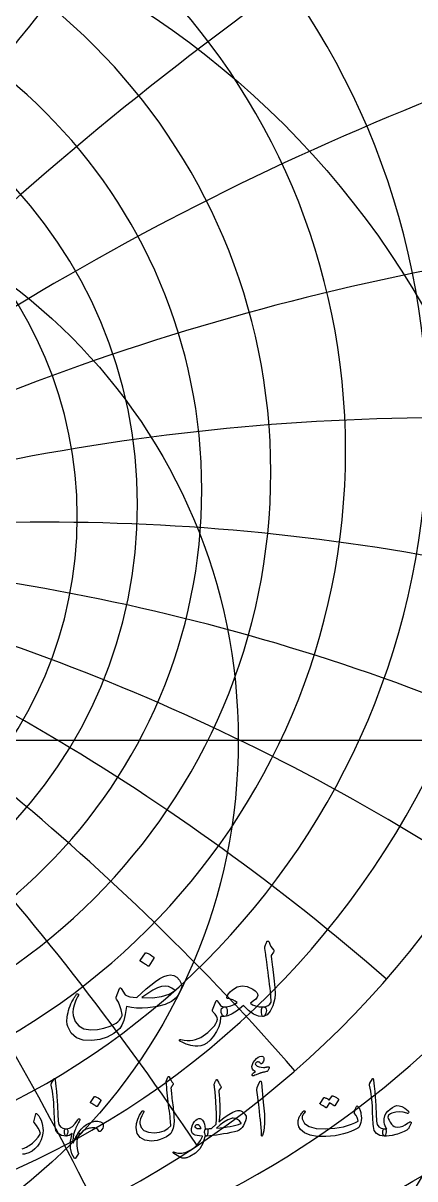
# Model space of a CAD drawing. Header units: millimetres. Extents: x -68 to 68, y -68 to 70.
# Drawn here: x 17.9 to 37.6, y -22.1 to 36.1 of the extents above; entities that cross this region are included whole.
import ezdxf

# ---------------------------------------------------------------- set-up
doc = ezdxf.new("R2010")
doc.units = ezdxf.units.MM
for name, color, linetype in [('ENGRAVE', 7, 'Continuous'), ('ENGRAVE_FINE', 8, 'Continuous'), ('TEXT', 5, 'Continuous')]:
    doc.layers.add(name, color=color, linetype=linetype)

msp = doc.modelspace()

# ---------------------------------------------------------------- linework, layer by layer
at = {"layer": 'ENGRAVE'}
msp.add_lwpolyline([(0, 0), (67, 0)], dxfattribs=at)
for radius in [67, 43.8575, 28.7086]:
    msp.add_circle((0, 0), radius, dxfattribs=at)
for centre, radius, start, end in [((0, 19.5266), 48.008, 270, 74.078377), ((0, 17.5218), 42.8429, 270, 90), ((0, 15.9065), 38.253, 270, 90), ((5.4433, 20.3146), 48.6394, 269.138469, 40.245154), ((0, 14.591), 34.1176, 270, 90), ((0, 13.5111), 30.3464, 270, 90), ((0, 12.6196), 26.8698, 270, 90), ((0, 11.8818), 23.6333, 270, 90), ((0, 11.2711), 20.5933, 270, 90), ((12.0756, 20.9155), 50.0675, 260.45783, 5.343178), ((0, -98.5055), 107.8277, 66, 90), ((0, -98.5055), 107.8277, 66, 90), ((21.3597, 21.3597), 53.2536, 249.644118, 328.308129)]:
    msp.add_arc(centre, radius, start, end, dxfattribs=at)
at = {"layer": 'ENGRAVE_FINE'}
for centre, radius, start, end in [((296.2543, -98.5055), 315.2672, 149.618595, 160), ((296.2543, -98.5055), 315.2672, 149.618595, 160), ((186.7631, -98.5055), 215.6555, 135.157367, 150), ((186.7631, -98.5055), 215.6555, 135.157367, 150), ((128.5041, -98.5055), 167.7502, 121.46179, 140), ((128.5041, -98.5055), 167.7502, 121.46179, 140), ((90.4782, -98.5055), 140.7591, 108.639463, 130), ((90.4782, -98.5055), 140.7591, 108.639463, 130), ((62.2544, -98.5055), 124.5087, 96.723156, 120), ((62.2544, -98.5055), 124.5087, 96.723156, 120), ((39.2461, -98.5055), 114.7479, 85.688772, 110), ((39.2461, -98.5055), 114.7479, 85.688772, 110), ((19.0129, -98.5055), 109.4912, 75.475, 100), ((19.0129, -98.5055), 109.4912, 75.475, 100), ((-128.5041, -98.5055), 167.7502, 26.597292, 40), ((-90.4782, -98.5055), 140.7591, 33.695116, 50), ((-62.2544, -98.5055), 124.5087, 41.105625, 60), ((-39.2461, -98.5055), 114.7479, 48.904494, 70), ((-19.0129, -98.5055), 109.4912, 57.173494, 80), ((-19.0129, -98.5055), 109.4912, 57.173494, 80), ((-39.2461, -98.5055), 114.7479, 48.904494, 70), ((-62.2544, -98.5055), 124.5087, 41.105625, 60), ((-90.4782, -98.5055), 140.7591, 33.695116, 50), ((-128.5041, -98.5055), 167.7502, 26.597292, 40)]:
    msp.add_arc(centre, radius, start, end, dxfattribs=at)
at = {"layer": 'TEXT'}
for points in [[(30.0486, -10.396), (30.0846, -10.3092), (30.1125, -10.2403), (30.1325, -10.1894), (30.1444, -10.1565), (30.1537, -10.1355), (30.1657, -10.1205), (30.1804, -10.1116), (30.1977, -10.1086), (30.2173, -10.1119), (30.2336, -10.1219), (30.2466, -10.1385), (30.2562, -10.1618), (30.3005, -10.2759), (30.3533, -10.3787), (30.4149, -10.4702), (30.4851, -10.5503), (30.5047, -10.576), (30.5104, -10.6049), (30.502, -10.6372), (30.4798, -10.6728), (30.3627, -10.8378), (30.3706, -10.9116), (30.3786, -10.9841), (30.3866, -11.0553), (30.3946, -11.1252), (30.4026, -11.1937), (30.4106, -11.2609), (30.4185, -11.3268), (30.4265, -11.3913), (30.5001, -11.9888), (30.545, -12.4558), (30.5613, -12.7925), (30.549, -12.9987), (30.4485, -13.373), (30.3174, -13.6494), (30.1557, -13.8281), (29.9635, -13.9089), (29.9581, -13.9089), (29.9528, -13.9089), (29.9475, -13.9089), (29.9422, -13.9089), (29.9106, -13.879), (29.8903, -13.8104), (29.8813, -13.7033), (29.8836, -13.5576), (29.8886, -13.5037), (29.9036, -13.4645), (29.9285, -13.4398), (29.9635, -13.4299), (30.0985, -13.4029), (30.211, -13.354), (30.3008, -13.2832), (30.368, -13.1903), (30.3635, -13.0789), (30.3553, -12.9522), (30.3435, -12.8101), (30.3281, -12.6528), (30.3093, -12.4808), (30.2875, -12.2948), (30.2627, -12.0949), (30.2349, -11.881), (30.2093, -11.6707), (30.1857, -11.4818), (30.1641, -11.3141), (30.1444, -11.1678), (30.1275, -11.0427), (30.1138, -10.9389), (30.1035, -10.8564), (30.0965, -10.7952), (30.0433, -10.4918), (30.0416, -10.4619), (30.042, -10.4359), (30.0443, -10.414), (30.0486, -10.396)], [(24.0235, -10.71), (24.0301, -10.7034), (24.0394, -10.6994), (24.0514, -10.698), (24.066, -10.6994), (24.1695, -10.7413), (24.267, -10.7925), (24.3585, -10.8531), (24.444, -10.9229), (24.4523, -10.9336), (24.4559, -10.9442), (24.4549, -10.9549), (24.4493, -10.9655), (24.1991, -11.37), (24.1898, -11.3797), (24.1778, -11.382), (24.1632, -11.377), (24.1459, -11.3647), (24.1309, -11.3541), (24.1073, -11.3381), (24.075, -11.3168), (24.0341, -11.2902), (23.9839, -11.2582), (23.9237, -11.221), (23.8535, -11.1784), (23.7733, -11.1305), (23.7627, -11.1225), (23.7573, -11.1145), (23.7573, -11.1066), (23.7627, -11.0986)], [(25.269, -11.8171), (25.4546, -11.8444), (25.6123, -11.9316), (25.742, -12.0786), (25.8438, -12.2855), (25.8551, -12.3647), (25.8465, -12.4532), (25.8178, -12.551), (25.7693, -12.6581), (25.7134, -12.7612), (25.6628, -12.847), (25.6176, -12.9156), (25.5777, -12.9668), (25.3448, -13.1584), (25.0294, -13.3074), (24.6316, -13.4139), (24.1512, -13.4778), (23.8621, -13.4917), (23.5857, -13.4857), (23.3219, -13.4598), (23.0707, -13.4139), (23.0115, -13.8041), (22.935, -14.1178), (22.8412, -14.355), (22.7301, -14.5157), (22.4387, -14.7635), (22.1073, -14.9481), (21.7361, -15.0695), (21.3249, -15.1278), (20.8921, -15.1075), (20.5465, -14.9827), (20.288, -14.7535), (20.1167, -14.4199), (20.1021, -14.3681), (20.0901, -14.3141), (20.0808, -14.2577), (20.0741, -14.199), (20.0708, -14.1383), (20.0715, -14.0759), (20.0761, -14.0119), (20.0848, -13.9461), (20.1034, -13.8299), (20.1273, -13.7153), (20.1566, -13.6023), (20.1912, -13.4911), (20.2308, -13.3818), (20.275, -13.2748), (20.3239, -13.1702), (20.3775, -13.0679), (20.4013, -13.0263), (20.4247, -12.9868), (20.4479, -12.9492), (20.4706, -12.9136), (20.4928, -12.88), (20.5139, -12.8484), (20.534, -12.8188), (20.5531, -12.7911), (20.5668, -12.7755), (20.5811, -12.7659), (20.5961, -12.7622), (20.6117, -12.7645), (20.6283, -12.7709), (20.641, -12.7792), (20.6496, -12.7895), (20.6543, -12.8018), (20.6556, -12.8158), (20.6543, -12.8311), (20.6503, -12.8477), (20.6436, -12.8657), (20.6047, -12.9245), (20.5678, -12.9894), (20.5329, -13.0603), (20.4999, -13.1371), (20.4307, -13.3337), (20.3881, -13.519), (20.3722, -13.693), (20.3828, -13.8557), (20.4823, -14.1647), (20.6636, -14.3893), (20.9267, -14.5293), (21.2717, -14.5849), (21.605, -14.5692), (21.929, -14.5064), (22.2437, -14.3962), (22.5491, -14.2389), (22.6413, -14.1734), (22.7208, -14.0939), (22.7876, -14.0004), (22.8419, -13.8929), (22.8482, -13.878), (22.8512, -13.8597), (22.8508, -13.838), (22.8472, -13.8131), (22.8003, -13.5749), (22.7394, -13.366), (22.6645, -13.1864), (22.5757, -13.036), (22.5581, -13.0084), (22.5478, -12.9841), (22.5448, -12.9631), (22.5491, -12.9455), (22.7141, -12.5091), (22.7377, -12.4761), (22.7607, -12.4625), (22.783, -12.4681), (22.8046, -12.4931), (23.0015, -12.8284), (23.107, -12.8783), (23.2424, -12.9162), (23.4077, -12.9422), (23.603, -12.9561), (23.8348, -12.7303), (24.0674, -12.521), (24.3006, -12.3284), (24.5344, -12.1524), (24.758, -12.0057), (24.9549, -11.9009), (25.1252, -11.8381), (25.269, -11.8171)], [(25.5298, -12.6049), (25.3664, -12.4804), (25.1958, -12.4053), (25.0178, -12.3793), (24.8325, -12.4026), (24.6316, -12.4735), (24.4014, -12.5902), (24.1419, -12.7529), (23.8531, -12.9615), (24.3791, -12.9631), (24.8338, -12.9043), (25.2174, -12.7848), (25.5298, -12.6049)], [(29.9635, -13.4299), (30.0413, -13.4415), (30.0939, -13.4764), (30.1211, -13.5346), (30.1231, -13.6161), (30.0972, -13.7422), (30.0619, -13.833), (30.0174, -13.8886), (29.9635, -13.9089), (29.7183, -13.8866), (29.4725, -13.7878), (29.226, -13.6125), (28.9788, -13.3607), (28.6671, -13.6025), (28.4026, -13.7745), (28.1854, -13.8766), (28.0154, -13.9089), (27.9592, -13.8963), (27.9129, -13.8583), (27.8767, -13.7951), (27.8504, -13.7066), (27.8428, -13.5895), (27.8677, -13.5044), (27.9253, -13.4511), (28.0154, -13.4299), (28.0974, -13.4219), (28.1784, -13.4086), (28.2584, -13.3899), (28.3374, -13.366), (28.4154, -13.3364), (28.4924, -13.3008), (28.5685, -13.2592), (28.6435, -13.2116), (28.5513, -13.1365), (28.4399, -13.0759), (28.3091, -13.03), (28.1591, -12.9987), (28.1455, -12.9931), (28.1365, -12.9814), (28.1322, -12.9638), (28.1325, -12.9402), (28.1578, -12.8587), (28.2123, -12.7685), (28.2962, -12.6697), (28.4093, -12.5623), (28.6451, -12.4209), (28.895, -12.3693), (29.1588, -12.4076), (29.4365, -12.5357), (29.5543, -12.6175), (29.6361, -12.698), (29.682, -12.7772), (29.692, -12.855), (29.6627, -12.9389), (29.5909, -13.0307), (29.4765, -13.1305), (29.3194, -13.2382), (29.4315, -13.3221), (29.5762, -13.382), (29.7536, -13.4179), (29.9635, -13.4299)], [(27.414, -13.5789), (27.579, -13.1531), (27.5972, -13.1192), (27.6149, -13.1025), (27.6318, -13.1032), (27.6481, -13.1211), (27.6927, -13.1957), (27.736, -13.2595), (27.7779, -13.3128), (27.8185, -13.3553), (27.863, -13.3879), (27.9116, -13.4112), (27.9642, -13.4252), (28.0207, -13.4299), (28.0766, -13.4445), (28.1165, -13.4884), (28.1405, -13.5616), (28.1485, -13.6641), (28.1405, -13.7672), (28.1165, -13.8424), (28.0766, -13.8896), (28.0207, -13.9089), (27.9778, -13.9109), (27.9342, -13.9116), (27.89, -13.9109), (27.8451, -13.9089), (27.8374, -13.9109), (27.8304, -13.9169), (27.8241, -13.9269), (27.8185, -13.9408), (27.7899, -14.1927), (27.72, -14.4372), (27.6089, -14.6743), (27.4565, -14.9042), (27.2865, -15.1041), (27.1225, -15.2515), (26.9645, -15.3463), (26.8125, -15.3886), (26.6695, -15.3995), (26.5384, -15.4005), (26.4193, -15.3916), (26.3122, -15.3726), (26.2598, -15.358), (26.2037, -15.3407), (26.144, -15.3207), (26.0806, -15.2981), (26.0139, -15.2721), (25.9443, -15.2422), (25.8716, -15.2083), (25.7959, -15.1703), (25.7769, -15.1617), (25.7626, -15.1517), (25.753, -15.1404), (25.748, -15.1278), (25.7447, -15.1108), (25.7453, -15.0972), (25.75, -15.0868), (25.7586, -15.0799), (25.7699, -15.0735), (25.7826, -15.0705), (25.7966, -15.0709), (25.8119, -15.0745), (25.9795, -15.1085), (26.1365, -15.1251), (26.2829, -15.1244), (26.4186, -15.1065), (26.5529, -15.071), (26.6841, -15.0233), (26.8123, -14.9633), (26.9376, -14.8909), (27.0602, -14.8066), (27.1804, -14.7106), (27.2984, -14.603), (27.414, -14.4837), (27.5008, -14.375), (27.5696, -14.2668), (27.6205, -14.1594), (27.6535, -14.0526), (27.6438, -13.9781), (27.6042, -13.8929), (27.5347, -13.7971), (27.4352, -13.6907), (27.4179, -13.6677), (27.4086, -13.6414), (27.4073, -13.6118), (27.414, -13.5789)], [(30.1298, -16.6899), (30.0778, -16.6997), (30.0295, -16.7089), (29.985, -16.7176), (29.9442, -16.7259), (29.9074, -16.7339), (29.8748, -16.7418), (29.8465, -16.7498), (29.8224, -16.7578), (29.798, -16.7669), (29.7685, -16.7783), (29.7341, -16.7919), (29.6947, -16.8077), (29.6503, -16.826), (29.6009, -16.8471), (29.5465, -16.8709), (29.4871, -16.8975), (29.4629, -16.9055), (29.4422, -16.9055), (29.425, -16.8975), (29.4112, -16.8816), (29.403, -16.8424), (29.4262, -16.7967), (29.4809, -16.7446), (29.5669, -16.6859), (29.5011, -16.6485), (29.4512, -16.6081), (29.4172, -16.5647), (29.3993, -16.5183), (29.3958, -16.4307), (29.4172, -16.3357), (29.4636, -16.2331), (29.535, -16.1231), (29.6201, -16.0245), (29.7077, -15.9564), (29.7977, -15.9187), (29.8903, -15.9115), (29.9419, -15.9245), (29.9771, -15.9514), (29.9958, -15.9923), (29.9981, -16.0472), (29.9891, -16.1066), (29.9741, -16.161), (29.9532, -16.2104), (29.9262, -16.2548), (29.8993, -16.286), (29.8743, -16.2997), (29.8514, -16.296), (29.8304, -16.2748), (29.8065, -16.2431), (29.7785, -16.2199), (29.7466, -16.2052), (29.7106, -16.1989), (29.673, -16.1989), (29.6398, -16.2069), (29.6111, -16.2229), (29.5869, -16.2468), (29.5692, -16.2758), (29.5639, -16.3027), (29.5712, -16.3277), (29.5909, -16.3506), (29.6647, -16.4053), (29.7546, -16.4454), (29.8603, -16.4711), (29.9821, -16.4824), (29.9927, -16.482), (30.0046, -16.4809), (30.0176, -16.479), (30.032, -16.4764), (30.0476, -16.4733), (30.0644, -16.4699), (30.0825, -16.4663), (30.1019, -16.4624), (30.1228, -16.4585), (30.1418, -16.4549), (30.1587, -16.4515), (30.1737, -16.4484), (30.1869, -16.4458), (30.1987, -16.4439), (30.2089, -16.4428), (30.2176, -16.4424), (30.2341, -16.4442), (30.2476, -16.4494), (30.258, -16.4582), (30.2655, -16.4704), (30.2703, -16.4821), (30.2725, -16.4933), (30.2723, -16.5041), (30.2695, -16.5143), (30.2308, -16.5866), (30.1947, -16.64), (30.161, -16.6745), (30.1298, -16.6899)], [(19.4234, -17.0572), (19.4312, -17.0452), (19.4384, -17.0372), (19.4451, -17.0332), (19.4514, -17.0332), (19.4609, -17.0385), (19.4693, -17.0542), (19.4768, -17.0804), (19.4833, -17.1171), (19.5162, -17.4152), (19.5432, -17.6909), (19.5641, -17.9442), (19.5791, -18.1749), (19.5887, -18.3723), (19.5976, -18.5492), (19.6057, -18.7056), (19.613, -18.8416), (19.6194, -18.9571), (19.6245, -19.0522), (19.6284, -19.1268), (19.631, -19.1809), (19.6664, -19.3431), (19.7448, -19.4623), (19.866, -19.5387), (20.0302, -19.5721), (20.0759, -19.5841), (20.1051, -19.612), (20.1178, -19.6559), (20.114, -19.7158), (20.0953, -19.8101), (20.0751, -19.8775), (20.0534, -19.9179), (20.0302, -19.9314), (19.7992, -19.901), (19.629, -19.8096), (19.5197, -19.6574), (19.4713, -19.4444), (19.4637, -19.3425), (19.4569, -19.2403), (19.4507, -19.1379), (19.4454, -19.0352), (19.4405, -18.9323), (19.4359, -18.8291), (19.4315, -18.7257), (19.4274, -18.622), (19.4199, -18.4243), (19.4095, -18.2463), (19.396, -18.088), (19.3795, -17.9494), (19.3601, -17.8163), (19.3376, -17.6745), (19.3122, -17.5239), (19.2837, -17.3646), (19.28, -17.3359), (19.2807, -17.3097), (19.286, -17.286), (19.2957, -17.2648)], [(25.1638, -16.9614), (25.1708, -16.9492), (25.1798, -16.9404), (25.1908, -16.9352), (25.2037, -16.9334), (25.2167, -16.9357), (25.2277, -16.9424), (25.2367, -16.9537), (25.2437, -16.9694), (25.2808, -17.0609), (25.3205, -17.14), (25.3627, -17.2066), (25.4073, -17.2608), (25.4206, -17.2802), (25.4243, -17.3027), (25.4186, -17.3282), (25.4033, -17.3566), (25.3936, -17.3703), (25.3844, -17.3835), (25.3757, -17.3963), (25.3674, -17.4085), (25.3597, -17.42), (25.3524, -17.4304), (25.3457, -17.4399), (25.3395, -17.4484), (25.329, -17.4639), (25.3215, -17.4823), (25.317, -17.5038), (25.3155, -17.5282), (25.3203, -17.5972), (25.3265, -17.6725), (25.3342, -17.7539), (25.3435, -17.8416), (25.3539, -17.9355), (25.3654, -18.0357), (25.3779, -18.1421), (25.3914, -18.2548), (25.4065, -18.3672), (25.4198, -18.4728), (25.4314, -18.5718), (25.4413, -18.664), (25.4496, -18.7497), (25.4567, -18.8291), (25.4626, -18.9023), (25.4672, -18.9693), (25.4725, -19.1677), (25.4562, -19.3556), (25.4186, -19.5329), (25.3594, -19.6999), (25.3018, -19.7979), (25.2127, -19.8885), (25.0922, -19.9716), (24.9403, -20.0472), (24.7756, -20.1098), (24.6209, -20.1539), (24.4762, -20.1796), (24.3415, -20.1869), (24.0042, -20.1405), (23.7627, -20.0132), (23.617, -19.8051), (23.5671, -19.5162), (23.5845, -19.3009), (23.6409, -19.0901), (23.7362, -18.8838), (23.8704, -18.6819), (23.8807, -18.6702), (23.8914, -18.663), (23.9026, -18.6602), (23.9144, -18.662), (23.9268, -18.6667), (23.9363, -18.6729), (23.9428, -18.6807), (23.9463, -18.6899), (23.9488, -18.7036), (23.9483, -18.7168), (23.9448, -18.7296), (23.9383, -18.7418), (23.8467, -18.9202), (23.7836, -19.0721), (23.7489, -19.1976), (23.7427, -19.2967), (23.8093, -19.51), (23.9533, -19.6589), (24.1746, -19.7435), (24.4732, -19.7637), (24.7424, -19.7345), (24.9712, -19.6669), (25.1596, -19.5609), (25.3075, -19.4164), (25.3044, -19.3467), (25.2991, -19.2652), (25.2914, -19.1721), (25.2816, -19.0671), (25.2692, -18.9502), (25.2541, -18.8211), (25.2363, -18.6798), (25.2157, -18.5262), (25.1963, -18.3678), (25.1778, -18.2119), (25.1603, -18.0584), (25.1439, -17.9075), (25.1287, -17.759), (25.1149, -17.6131), (25.1027, -17.4696), (25.092, -17.3286), (25.076, -17.1929), (25.0768, -17.1775), (25.079, -17.163), (25.0827, -17.1495), (25.088, -17.137)], [(27.5989, -17.1051), (27.6084, -17.0949), (27.6169, -17.0881), (27.6244, -17.0849), (27.6308, -17.0851), (27.6386, -17.0886), (27.6458, -17.0951), (27.6526, -17.1046), (27.6588, -17.1171), (27.6841, -17.171), (27.7082, -17.2209), (27.731, -17.2668), (27.7526, -17.3087), (27.7732, -17.3461), (27.793, -17.3785), (27.8121, -17.406), (27.8304, -17.4284), (27.8439, -17.4469), (27.8484, -17.4664), (27.8439, -17.4868), (27.8304, -17.5083), (27.7506, -17.6081), (27.7404, -17.6253), (27.7336, -17.645), (27.7304, -17.6672), (27.7306, -17.6919), (27.7436, -17.8803), (27.7546, -18.0462), (27.7636, -18.1897), (27.7706, -18.3107), (27.7758, -18.4095), (27.7795, -18.4863), (27.7818, -18.5412), (27.7825, -18.5741), (27.7817, -18.6714), (27.779, -18.7638), (27.7747, -18.8511), (27.7686, -18.9334), (27.761, -19.0108), (27.7521, -19.0831), (27.742, -19.1505), (27.7306, -19.2128), (28.0018, -19.0053), (28.2366, -18.8456), (28.435, -18.7338), (28.5969, -18.6699), (28.669, -18.653), (28.7336, -18.646), (28.7908, -18.649), (28.8404, -18.662), (28.9105, -18.6984), (28.9771, -18.7558), (29.0402, -18.8341), (29.0999, -18.9334), (29.1091, -18.9571), (29.1129, -18.9843), (29.1111, -19.015), (29.1039, -19.0492), (29.0642, -19.1719), (29.017, -19.2887), (28.9624, -19.3995), (28.9003, -19.5043), (28.8399, -19.5716), (28.7546, -19.63), (28.6443, -19.6794), (28.5091, -19.7198), (28.3281, -19.7599), (28.1483, -19.7962), (27.9698, -19.8287), (27.7925, -19.8575), (27.6168, -19.8824), (27.4427, -19.9029), (27.2704, -19.9193), (27.0999, -19.9314), (27.0807, -19.9259), (27.063, -19.9094), (27.0468, -19.882), (27.0321, -19.8436), (27.0191, -19.7964), (27.0121, -19.7508), (27.0111, -19.7066), (27.0161, -19.6639), (27.0273, -19.6268), (27.045, -19.5991), (27.0692, -19.5809), (27.0999, -19.5721), (27.1407, -19.5699), (27.1793, -19.5671), (27.2156, -19.5639), (27.2496, -19.5601), (27.2814, -19.5564), (27.311, -19.5532), (27.3383, -19.5504), (27.3634, -19.5482), (27.5869, -19.3326), (27.5889, -19.3232), (27.5909, -19.3111), (27.5929, -19.2963), (27.5949, -19.2787), (27.5969, -19.2584), (27.5989, -19.2353), (27.6009, -19.2095), (27.6029, -19.1809), (27.6046, -19.1498), (27.6059, -19.1165), (27.6066, -19.081), (27.6069, -19.0432), (27.6069, -19.0034), (27.6069, -18.9619), (27.6069, -18.9186), (27.6069, -18.8735), (27.6064, -18.8226), (27.6049, -18.7618), (27.6024, -18.6909), (27.5989, -18.6101), (27.5944, -18.5197), (27.5889, -18.4204), (27.5824, -18.3122), (27.575, -18.1949), (27.5577, -17.9347), (27.542, -17.7288), (27.5278, -17.5774), (27.5151, -17.4803), (27.5049, -17.418), (27.4981, -17.3706), (27.4949, -17.3381), (27.4951, -17.3207), (27.5072, -17.2877), (27.5196, -17.2568), (27.5322, -17.2279), (27.545, -17.2009), (27.5581, -17.1755), (27.5715, -17.151), (27.5851, -17.1276), (27.5989, -17.1051)], [(29.7665, -17.2568), (29.8047, -17.1829), (29.8354, -17.157), (29.8586, -17.179), (29.8743, -17.2488), (29.9661, -18.2268), (30.0208, -18.8271), (30.033, -19.3067), (30.0028, -19.6654), (29.9302, -19.9034), (29.917, -19.9229), (29.9053, -19.9334), (29.895, -19.9349), (29.8863, -19.9274), (29.8793, -19.9157), (29.8743, -19.9005), (29.8713, -19.8817), (29.8703, -19.8595), (29.8703, -19.6866), (29.8623, -19.5033), (29.8464, -19.3094), (29.8224, -19.1051), (29.8172, -19.0517), (29.8015, -18.9075), (29.7753, -18.6724), (29.7386, -18.3466), (29.6508, -17.6241), (29.6488, -17.5856), (29.6508, -17.5502), (29.6568, -17.5178), (29.6667, -17.4883)], [(35.467, -17.0572), (35.4748, -17.0452), (35.482, -17.0372), (35.4887, -17.0332), (35.495, -17.0332), (35.5044, -17.0385), (35.5129, -17.0542), (35.5204, -17.0804), (35.5269, -17.1171), (35.5598, -17.4152), (35.5868, -17.6909), (35.6077, -17.9442), (35.6227, -18.1749), (35.6323, -18.3723), (35.6412, -18.5492), (35.6493, -18.7056), (35.6566, -18.8416), (35.663, -18.9571), (35.6681, -19.0522), (35.672, -19.1268), (35.6746, -19.1809), (35.71, -19.3431), (35.7884, -19.4623), (35.9096, -19.5387), (36.0738, -19.5721), (36.1194, -19.5841), (36.1486, -19.612), (36.1614, -19.6559), (36.1576, -19.7158), (36.1389, -19.8101), (36.1187, -19.8775), (36.097, -19.9179), (36.0738, -19.9314), (35.8428, -19.901), (35.6726, -19.8096), (35.5633, -19.6574), (35.5149, -19.4444), (35.5073, -19.3425), (35.5004, -19.2403), (35.4943, -19.1379), (35.489, -19.0352), (35.4841, -18.9323), (35.4795, -18.8291), (35.4751, -18.7257), (35.471, -18.622), (35.4635, -18.4243), (35.453, -18.2463), (35.4396, -18.088), (35.4231, -17.9494), (35.4036, -17.8163), (35.3812, -17.6745), (35.3557, -17.5239), (35.3273, -17.3646), (35.3236, -17.3359), (35.3243, -17.3097), (35.3295, -17.286), (35.3393, -17.2648)], [(21.4553, -17.9434), (21.4603, -17.9384), (21.4673, -17.9354), (21.4763, -17.9344), (21.4873, -17.9354), (21.5649, -17.9669), (21.638, -18.0053), (21.7066, -18.0507), (21.7707, -18.1031), (21.7769, -18.1111), (21.7797, -18.1191), (21.7789, -18.127), (21.7747, -18.135), (21.5871, -18.4384), (21.5801, -18.4456), (21.5711, -18.4474), (21.5601, -18.4436), (21.5471, -18.4344), (21.5359, -18.4264), (21.5182, -18.4145), (21.494, -18.3985), (21.4633, -18.3785), (21.4256, -18.3546), (21.3805, -18.3266), (21.3278, -18.2947), (21.2677, -18.2588), (21.2597, -18.2528), (21.2557, -18.2468), (21.2557, -18.2408), (21.2597, -18.2348)], [(33.4391, -17.9155), (33.4441, -17.9105), (33.4511, -17.9075), (33.4601, -17.9065), (33.471, -17.9075), (33.5103, -17.9222), (33.5484, -17.9384), (33.5852, -17.9561), (33.6207, -17.9753), (33.6553, -17.9963), (33.6891, -18.0193), (33.7222, -18.0442), (33.7545, -18.0711), (33.7607, -18.0794), (33.7635, -18.0881), (33.7627, -18.0973), (33.7585, -18.1071), (33.5669, -18.4105), (33.5616, -18.4145), (33.5539, -18.4145), (33.5437, -18.4105), (33.5309, -18.4025), (33.5222, -18.3951), (33.508, -18.385), (33.4883, -18.3722), (33.4631, -18.3566), (33.4321, -18.338), (33.3952, -18.3162), (33.3523, -18.2911), (33.3034, -18.2628), (33.1517, -18.4983), (33.1447, -18.5055), (33.1357, -18.5073), (33.1247, -18.5035), (33.1118, -18.4943), (33.1005, -18.4863), (33.0828, -18.4743), (33.0586, -18.4584), (33.0279, -18.4384), (32.9903, -18.4145), (32.9451, -18.3865), (32.8925, -18.3546), (32.8323, -18.3186), (32.8261, -18.3127), (32.8234, -18.3067), (32.8241, -18.3007), (32.8283, -18.2947), (33.024, -18.0033), (33.0289, -17.9983), (33.0359, -17.9953), (33.0449, -17.9943), (33.0559, -17.9953), (33.0893, -18.0062), (33.1218, -18.0188), (33.1532, -18.0331), (33.1836, -18.0492), (33.2131, -18.0668), (33.2415, -18.0856), (33.269, -18.1057), (33.2954, -18.127)], [(34.7405, -18.4464), (34.7673, -18.4801), (34.7919, -18.5172), (34.8142, -18.5579), (34.8343, -18.6021), (34.8521, -18.6495), (34.8677, -18.6999), (34.8811, -18.7533), (34.8922, -18.8097), (34.9066, -18.9229), (34.9101, -19.0352), (34.9027, -19.1465), (34.8842, -19.2568), (34.8562, -19.3551), (34.8203, -19.4344), (34.7764, -19.4948), (34.7245, -19.5362), (34.5598, -19.6233), (34.3852, -19.7009), (34.2006, -19.769), (34.006, -19.8276), (33.8014, -19.8763), (33.5868, -19.9144), (33.3623, -19.9421), (33.1277, -19.9593), (32.6881, -19.9548), (32.3274, -19.8935), (32.0454, -19.7752), (31.8423, -19.6001), (31.759, -19.4631), (31.7206, -19.3156), (31.7271, -19.1577), (31.7785, -18.9893), (31.7958, -18.953), (31.8159, -18.9159), (31.8387, -18.8781), (31.8643, -18.8396), (31.8926, -18.8003), (31.9237, -18.7603), (31.9575, -18.7195), (31.994, -18.6779), (32.0063, -18.6662), (32.019, -18.659), (32.0322, -18.6562), (32.0459, -18.658), (32.0552, -18.6615), (32.0629, -18.6679), (32.0691, -18.6774), (32.0739, -18.6899), (32.0761, -18.7016), (32.0749, -18.7129), (32.0701, -18.7236), (32.0619, -18.7338), (32.0277, -18.7745), (31.997, -18.8166), (31.9698, -18.8603), (31.9461, -18.9055), (31.9299, -18.9486), (31.9212, -18.9903), (31.9199, -19.0305), (31.9262, -19.0691), (32.0509, -19.2949), (32.2854, -19.4534), (32.6297, -19.5444), (33.0838, -19.5681), (33.3335, -19.5585), (33.5713, -19.5377), (33.7975, -19.5056), (34.012, -19.4623), (34.2149, -19.4078), (34.4067, -19.3421), (34.5872, -19.2651), (34.7565, -19.1769), (34.74, -19.0946), (34.7026, -19.0033), (34.6442, -18.903), (34.5648, -18.7937), (34.5623, -18.7832), (34.5628, -18.7638), (34.5663, -18.7353), (34.5728, -18.6979), (34.5746, -18.6941), (34.5758, -18.6909), (34.5766, -18.6882), (34.5768, -18.6859), (34.5898, -18.635), (34.6088, -18.5781), (34.6337, -18.5153), (34.6646, -18.4464), (34.6784, -18.4254), (34.6956, -18.4184), (34.7163, -18.4254), (34.7405, -18.4464)], [(37.4191, -19.2807), (37.3113, -19.5202), (37.2976, -19.5439), (37.2843, -19.5631), (37.2716, -19.5779), (37.2594, -19.5881), (37.1973, -19.6306), (37.1307, -19.6704), (37.0595, -19.7075), (36.984, -19.7418), (36.9041, -19.7738), (36.8203, -19.8041), (36.7325, -19.8327), (36.6406, -19.8595), (36.469, -19.9015), (36.3173, -19.9274), (36.1856, -19.9374), (36.0738, -19.9314), (36.0311, -19.9119), (36.0029, -19.8735), (35.9892, -19.8161), (35.99, -19.7398), (36.0002, -19.6709), (36.0149, -19.62), (36.0341, -19.5871), (36.0578, -19.5721), (36.0618, -19.5721), (36.0658, -19.5721), (36.0698, -19.5721), (36.0738, -19.5721), (36.1035, -19.5751), (36.1327, -19.5761), (36.1614, -19.5751), (36.1896, -19.5721), (36.1412, -19.5005), (36.1037, -19.4214), (36.0773, -19.3348), (36.0618, -19.2408), (36.0596, -19.0724), (36.0888, -18.9224), (36.1494, -18.7909), (36.2415, -18.6779), (36.36, -18.5724), (36.476, -18.4913), (36.5895, -18.4347), (36.7005, -18.4025), (36.8203, -18.4027), (36.956, -18.4474), (37.1077, -18.5365), (37.2754, -18.6699), (37.2943, -18.6906), (37.3033, -18.7129), (37.3023, -18.7366), (37.2913, -18.7618), (37.2756, -18.7812), (37.2564, -18.7917), (37.2337, -18.7932), (37.2075, -18.7857), (37.0196, -18.7313), (36.8313, -18.7119), (36.6424, -18.7273), (36.453, -18.7777), (36.3779, -18.8094), (36.3203, -18.8446), (36.2801, -18.8833), (36.2574, -18.9254), (36.2519, -18.9788), (36.2674, -19.0472), (36.3038, -19.1305), (36.3612, -19.2288), (36.4311, -19.3281), (36.4969, -19.4025), (36.5588, -19.4519), (36.6167, -19.4763), (36.7427, -19.4888), (36.8692, -19.4743), (36.9962, -19.4329), (37.1237, -19.3645), (37.2394, -19.2847), (37.2993, -19.2468), (37.3472, -19.2248), (37.3831, -19.2188), (37.4071, -19.2288), (37.4168, -19.241), (37.4221, -19.2538), (37.4228, -19.267), (37.4191, -19.2807)], [(20.6689, -19.8995), (20.625, -19.9938), (20.5931, -20.0931), (20.5731, -20.1974), (20.5651, -20.3066), (20.5686, -20.4204), (20.5831, -20.5382), (20.6085, -20.6599), (20.645, -20.7857), (20.6495, -20.8024), (20.6509, -20.8166), (20.6495, -20.8283), (20.645, -20.8376), (20.5012, -21.0411), (20.488, -21.0559), (20.4763, -21.0641), (20.4661, -21.0659), (20.4573, -21.0611), (20.3206, -20.8268), (20.2538, -20.5392), (20.2567, -20.1981), (20.3296, -19.8036), (20.26, -19.8595), (20.1869, -19.8995), (20.1103, -19.9234), (20.0302, -19.9314), (20.013, -19.9262), (19.9973, -19.9104), (19.983, -19.8842), (19.9703, -19.8476), (19.9631, -19.8255), (19.9573, -19.8032), (19.9531, -19.7806), (19.9504, -19.7577), (19.9484, -19.7349), (19.9464, -19.7123), (19.9444, -19.69), (19.9424, -19.6679), (19.9449, -19.6275), (19.9603, -19.5981), (19.9888, -19.5796), (20.0302, -19.5721), (20.1931, -19.5357), (20.3466, -19.4464), (20.4905, -19.3042), (20.625, -19.1091), (20.6432, -19.0844), (20.6619, -19.0701), (20.6811, -19.0664), (20.7008, -19.0731), (20.7153, -19.0859), (20.7228, -19.1001), (20.7233, -19.1158), (20.7168, -19.133), (20.6815, -19.1954), (20.6475, -19.2588), (20.6146, -19.3231), (20.5831, -19.3885), (20.5528, -19.4549), (20.5237, -19.5222), (20.4959, -19.5906), (20.4693, -19.6599), (20.4104, -19.8488), (20.3775, -20.0122), (20.3705, -20.1502), (20.3895, -20.2627), (20.3912, -20.2662), (20.3925, -20.2687), (20.3932, -20.2702), (20.3935, -20.2707), (20.3937, -20.2702), (20.3945, -20.2687), (20.3957, -20.2662), (20.3975, -20.2627), (20.4218, -20.2055), (20.4469, -20.1495), (20.4727, -20.0947), (20.4993, -20.0412), (20.5268, -19.9887), (20.5556, -19.9369), (20.5857, -19.8859), (20.617, -19.8356), (20.6397, -19.8007), (20.6599, -19.7797), (20.6776, -19.7727), (20.6929, -19.7797), (20.7003, -19.7947), (20.6989, -19.8196), (20.6884, -19.8545), (20.6689, -19.8995)], [(21.6749, -19.6839), (21.6232, -19.6031), (21.5561, -19.5482), (21.4735, -19.5192), (21.3755, -19.5162), (21.3198, -19.5233), (21.2647, -19.5327), (21.2101, -19.5443), (21.1559, -19.5581), (21.1023, -19.5747), (21.0491, -19.5946), (20.9965, -19.6177), (20.9444, -19.644), (20.855, -19.7039), (20.7707, -19.7877), (20.6914, -19.8955), (20.617, -20.0272), (20.5958, -20.0569), (20.5761, -20.0741), (20.5579, -20.0788), (20.5412, -20.0711), (20.5272, -20.0556), (20.5212, -20.0372), (20.5232, -20.0157), (20.5332, -19.9913), (20.5484, -19.9591), (20.5621, -19.9304), (20.5744, -19.9052), (20.5851, -19.8835), (20.5946, -19.865), (20.603, -19.8496), (20.6105, -19.8371), (20.617, -19.8276), (20.6756, -19.7393), (20.7358, -19.6579), (20.7974, -19.5836), (20.8605, -19.5162), (20.9251, -19.4556), (20.9913, -19.4015), (21.0589, -19.3538), (21.128, -19.3126), (21.3054, -19.2321), (21.4703, -19.1899), (21.6227, -19.1861), (21.7627, -19.2208), (21.8223, -19.251), (21.8655, -19.2897), (21.8922, -19.3368), (21.9024, -19.3925), (21.8964, -19.4683), (21.8745, -19.5402), (21.8366, -19.608), (21.7827, -19.6719), (21.7475, -19.6996), (21.7178, -19.7108), (21.6936, -19.7056), (21.6749, -19.6839)], [(27.0201, -19.9753), (26.9265, -20.3039), (26.7696, -20.5791), (26.5493, -20.8009), (26.2656, -20.9693), (26.2259, -20.9864), (26.1868, -21.0017), (26.1481, -21.0153), (26.1099, -21.0272), (26.0725, -21.037), (26.0361, -21.0446), (26.0006, -21.05), (25.9662, -21.0531), (25.8804, -21.0409), (25.7666, -20.9962), (25.6249, -20.9191), (25.4552, -20.8096), (25.437, -20.7939), (25.4263, -20.7787), (25.4231, -20.764), (25.4273, -20.7497), (25.4368, -20.7388), (25.4493, -20.7338), (25.4647, -20.7348), (25.4832, -20.7418), (25.6596, -20.7989), (25.8574, -20.7986), (26.0767, -20.741), (26.3175, -20.626), (26.5141, -20.4925), (26.6768, -20.3356), (26.8055, -20.1552), (26.9003, -19.9514), (26.8996, -19.9441), (26.8973, -19.9384), (26.8936, -19.9341), (26.8883, -19.9314), (26.7509, -19.9234), (26.6339, -19.9074), (26.5373, -19.8835), (26.4612, -19.8516), (26.4023, -19.8022), (26.3654, -19.7338), (26.3504, -19.6465), (26.3574, -19.5402), (26.3597, -19.5261), (26.3624, -19.5117), (26.3657, -19.4971), (26.3694, -19.4823), (26.3736, -19.467), (26.3784, -19.4509), (26.3836, -19.434), (26.3894, -19.4164), (26.4363, -19.3024), (26.4931, -19.2079), (26.56, -19.1328), (26.6369, -19.0771), (26.7154, -19.0467), (26.7876, -19.0472), (26.8532, -19.0786), (26.9123, -19.141), (26.9639, -19.2278), (27.0031, -19.3286), (27.0298, -19.4434), (27.044, -19.5721), (27.0519, -19.572), (27.0595, -19.5716), (27.0669, -19.571), (27.074, -19.5701), (27.0811, -19.5692), (27.0884, -19.5686), (27.0961, -19.5683), (27.1039, -19.5681), (27.1309, -19.5739), (27.1518, -19.5911), (27.1668, -19.6198), (27.1758, -19.6599), (27.1795, -19.7041), (27.1788, -19.7488), (27.1735, -19.7939), (27.1638, -19.8396), (27.1511, -19.8797), (27.1368, -19.9084), (27.1211, -19.9257), (27.1039, -19.9314), (27.0281, -19.9314), (27.0276, -19.9386), (27.0261, -19.9484), (27.0236, -19.9606), (27.0201, -19.9753)], [(28.4572, -19.0292), (28.437, -19.03), (28.4163, -19.0322), (28.3951, -19.036), (28.3733, -19.0412), (28.1772, -19.1183), (27.9841, -19.2258), (27.794, -19.3638), (27.6069, -19.5322), (27.7938, -19.5147), (27.9712, -19.4943), (28.1391, -19.4708), (28.2975, -19.4444), (28.4464, -19.4147), (28.5859, -19.3815), (28.7159, -19.3448), (28.8364, -19.3047), (28.8476, -19.2999), (28.8534, -19.2937), (28.8536, -19.2859), (28.8484, -19.2767), (28.7626, -19.1714), (28.6687, -19.0951), (28.567, -19.0477), (28.4572, -19.0292)], [(26.8285, -19.5282), (26.7866, -19.4551), (26.7406, -19.4035), (26.6907, -19.3733), (26.6369, -19.3645), (26.6047, -19.373), (26.576, -19.3865), (26.5508, -19.405), (26.5291, -19.4284), (26.5221, -19.4409), (26.5211, -19.4544), (26.5261, -19.4688), (26.5371, -19.4843), (26.5782, -19.5205), (26.6379, -19.5452), (26.7159, -19.5584), (26.8125, -19.5601), (26.8225, -19.5581), (26.8285, -19.5522), (26.8305, -19.5422), (26.8285, -19.5282)]]:
    msp.add_lwpolyline(points, close=True, dxfattribs=at)
msp.add_lwpolyline([(17.8142, -20.5776), (17.8684, -20.561), (17.9245, -20.5402), (17.9822, -20.5148), (18.0417, -20.4848), (18.103, -20.45), (18.166, -20.4104), (18.3429, -20.2832), (18.4943, -20.145), (18.6203, -19.9958), (18.7208, -19.8356), (18.7273, -19.8226), (18.7308, -19.8076), (18.7313, -19.7907), (18.7288, -19.7717), (18.6869, -19.6597), (18.621, -19.5352), (18.5312, -19.3982), (18.4175, -19.2488), (18.4125, -19.2393), (18.4095, -19.2308), (18.4085, -19.2233), (18.4095, -19.2168), (18.5053, -18.8176), (18.5075, -18.8104), (18.5103, -18.8047), (18.5135, -18.8004), (18.5173, -18.7977), (18.5285, -18.7967), (18.5422, -18.8017), (18.5584, -18.8127), (18.5771, -18.8296), (18.65, -18.9162), (18.7129, -19.0162), (18.7658, -19.1298), (18.8087, -19.2568), (18.8421, -19.3935), (18.8626, -19.5282), (18.87, -19.6609), (18.8646, -19.7917), (18.8291, -19.9638), (18.7707, -20.129), (18.6894, -20.2872), (18.5851, -20.4384), (18.4604, -20.5753), (18.3177, -20.6869), (18.157, -20.7729), (17.9783, -20.8336), (17.9304, -20.8438), (17.8825, -20.8465), (17.8346, -20.8418)], dxfattribs=at)

doc.saveas('drawing.dxf')
